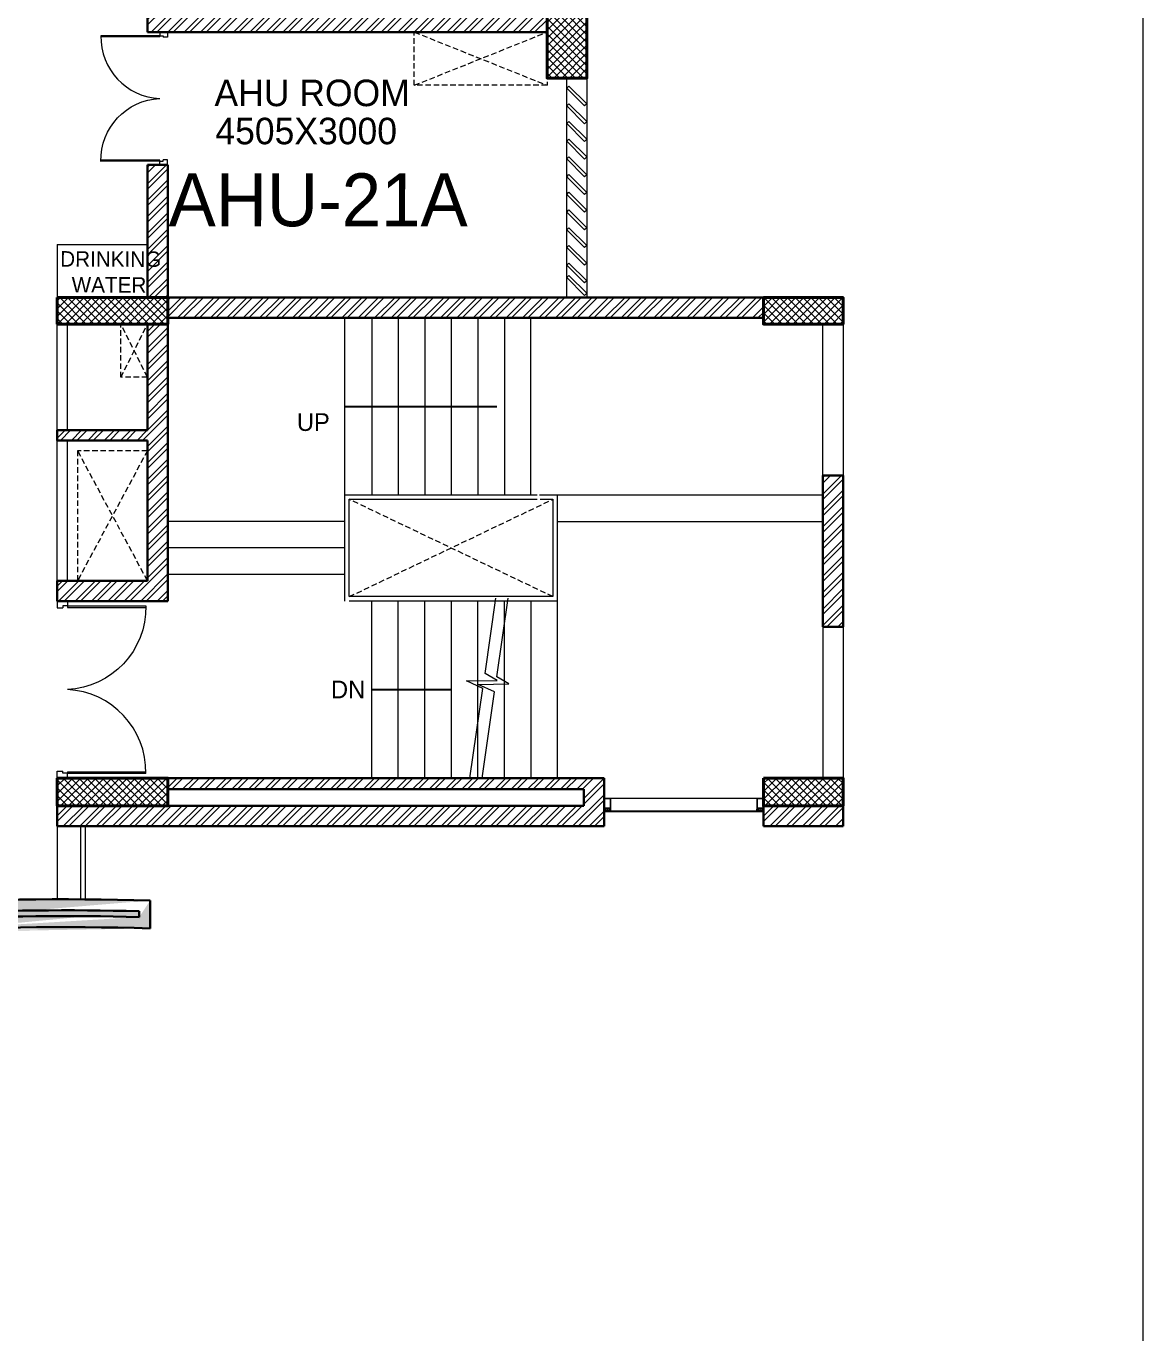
# Model space of a CAD drawing. Header units: millimetres. Extents: x 8275 to 147087, y -297470 to -191881.
# Drawn here: x 130430 to 143047, y -257857 to -243089 of the extents above; entities that cross this region are included whole.
import ezdxf

# ---------------------------------------------------------------- set-up
doc = ezdxf.new("R2010")
doc.units = ezdxf.units.MM
doc.header["$LTSCALE"] = 250
doc.header["$MEASUREMENT"] = 0
doc.linetypes.add('HIDDEN', pattern=[0.375, 0.25, -0.125])
for name, color, linetype, lineweight in [('col', 6, 'Continuous', 40), ('door', 35, 'Continuous', 13), ('ele', 51, 'Continuous', 18), ('hatch', 9, 'Continuous', 0), ('hidden', 153, 'HIDDEN', 13), ('stairs', 2, 'Continuous', 5), ('text', 7, 'Continuous', 9), ('wall', 1, 'Continuous', 30), ('win', 4, 'Continuous', 20)]:
    doc.layers.add(name, color=color, linetype=linetype, lineweight=lineweight)
doc.layers.add('FUR', color=140, linetype='Continuous')
doc.styles.get("Standard").update_dxf_attribs({"font": 'GOTHIC.TTF', "height": 100})
pattern_1 = [(45, (0, 0), (-44.19417382415921, 44.19417382415922), []), (135, (0, 0), (-44.19417382415922, -44.19417382415921), [])]
pattern_2 = [(45, (-6686.724433277734, -321362.3453582716), (-92.80776503073436, 92.80776503073437), []), (45, (-6624.852590027731, -321362.3453582716), (-92.80776503073436, 92.80776503073437), [])]
pattern_3 = [(45, (-6686.724433277734, -321362.3453582716), (1.826024711421443e-16, 2.326009148470427), [4.934210525956157, -1.644736841985386]), (135, (-6685.561428703368, -321361.1823536972), (1.826024711421443e-16, 2.326009148470427), [4.934210525956157, -1.644736841985386])]

# ---------------------------------------------------------------- blocks, each defined once
blk = doc.blocks.new('A$C31941232')
at = {"layer": 'hatch'}
h = blk.add_hatch(dxfattribs=at)
h.set_pattern_fill('ANSI37', color=256, scale=500, style=0)
h.set_pattern_definition(pattern_1)
h.paths.add_polyline_path([(-1780.058340835851, 16811.26008811616), (-1780.083941111341, 17561.26008770906), (-2230.083940861747, 17561.24472752574), (-2230.058340587653, 16811.2447279552)])
h = blk.add_hatch(dxfattribs=at)
h.set_pattern_fill('ANSI37', color=256, scale=500, style=0)
h.set_pattern_definition(pattern_1)
h.paths.add_polyline_path([(-6514.999067655765, 14331.24990220973), (-7764.993962086737, 14331.22420677927), (-7764.991959810257, 14031.21045280388), (-6514.997065386269, 14031.23614823422)])
h = blk.add_hatch(dxfattribs=at)
h.set_pattern_fill('ANSI37', color=256, scale=500, style=0)
h.set_pattern_definition(pattern_1)
h.paths.add_polyline_path([(1115.005240427796, 14331.31933607371), (215.0052404277958, 14331.31933607371), (215.0052404277958, 14031.31933607371), (1115.005240427796, 14031.31933607371)])
h = blk.add_hatch(dxfattribs=at)
h.set_pattern_fill('ANSI37', color=256, scale=500, style=0)
h.set_pattern_definition(pattern_1)
h.paths.add_polyline_path([(-7764.994451836217, 8901.240395066052), (-7764.994132787921, 8586.214547524345), (-6514.998692858499, 8586.214545646959), (-6514.999557405245, 8901.2660904964)])
h = blk.add_hatch(dxfattribs=at)
h.set_pattern_fill('ANSI37', color=256, scale=500, style=0)
h.set_pattern_definition(pattern_1)
h.paths.add_polyline_path([(-6514.999550066423, 8901.266064150303), (-7764.994444497861, 8901.240368719955), (-7764.992442220915, 8601.226614744446), (-6514.997547797393, 8601.25231017491)])
h = blk.add_hatch(dxfattribs=at)
h.set_pattern_fill('ANSI37', color=256, scale=500, style=0)
h.set_pattern_definition(pattern_1)
h.paths.add_polyline_path([(1115.005427932832, 8901.240214448713), (215.0054279328324, 8901.240214448713), (215.0053237518296, 8586.240190244222), (1115.005427932832, 8586.240190244222)])
at = {"layer": 'col'}
for p, q in [((-7764.993961925153, 14331.22400765889, 13625.06678178193), (-6514.999067380559, 14331.2499032151, 13625.06678178193)), ((-7764.99195993226, 14031.23846244835, 13625.06678178193), (-7764.993961925153, 14331.22400765889, 13625.06678178193)), ((-6514.999067380559, 14331.2499032151, 13625.06678178193), (-6514.997065195814, 14031.2361492659, 13625.06678178193)), ((-6514.997065195814, 14031.2361492659, 13625.06678178193), (-7764.99195993226, 14031.23846244835, 13625.06678178193))]:
    blk.add_line(p, q, dxfattribs=at)
for points, elevation in [([(-1780.083941794932, 17561.26008769323), (-2230.083941534627, 17561.24472757324), (-2230.058341249358, 16811.24472793005), (-1780.058341511991, 16811.26008815994)], 8961.557720972438), ([(215.0052404277958, 14331.31933607371), (215.0052404277958, 14031.31933607371), (1115.005240427796, 14031.31933607371), (1115.005240427796, 14331.31933607371)], 10366.57279572215), ([(-7764.994452796876, 8901.240190335899), (-6514.997556067072, 8901.240190335899), (-6514.998693194706, 8586.214543965005), (-7764.995589924511, 8586.214543965005)], -20368.45628142087), ([(215.0053237518296, 8901.240190244222), (215.0053237518296, 8586.240190244222), (1115.00532375183, 8586.240190244222), (1115.00532375183, 8901.240190244222)], -20368.45620641481)]:
    blk.add_lwpolyline(points, close=True, dxfattribs=dict(at, elevation=elevation))
blk = doc.blocks.new('DRDR')
at = {"lineweight": 18, "ltscale": 0.1}
for p, q in [((4811214.435253152, 8332971.56460059), (4811218.992828105, 8333058.814600474)), ((4811218.992828105, 8333058.814600474), (4811277.159233727, 8333055.776102253)), ((4811255.15173709, 8332969.437651836), (4811257.2786054, 8333010.154318447)), ((4811257.2786054, 8333010.154318447), (4811274.728527087, 8333009.242768981)), ((4811277.159233727, 8333055.776102253), (4811274.728527087, 8333009.242768981)), ((4811214.435253152, 8332971.56460059), (4811255.15173709, 8332969.437651836)), ((4811255.151730487, 8332969.437652181), (4811220.538269108, 8332306.799180396)), ((4811268.2850926, 8332968.751591268), (4811233.665113604, 8332305.988346538)), ((4811268.2850926, 8332968.751591268), (4811255.151737091, 8332969.437651836)), ((4812658.543144336, 8332896.13032729), (4812623.92316534, 8332233.36708256)), ((4812671.676509472, 8332895.444324268), (4812637.063048093, 8332232.805852484)), ((4812658.784152118, 8332983.605797026), (4812656.353445476, 8332937.072463756)), ((4812673.803371182, 8332936.16099121), (4812656.353445476, 8332937.072463756)), ((4812671.676502869, 8332895.444324598), (4812658.543144336, 8332896.13032729)), ((4812716.950571135, 8332980.567555208), (4812658.784152118, 8332983.605797026)), ((4812671.676502869, 8332895.444324598), (4812673.803371182, 8332936.16099121)), ((4812712.392996182, 8332893.317555323), (4812671.676502869, 8332895.444324598)), ((4812712.392996182, 8332893.317555323), (4812716.950571135, 8332980.567555208))]:
    blk.add_line(p, q, dxfattribs=at)
blk.add_ellipse((4811269.773900418, 8332997.253257896), major_axis=(-685.2418482264229, -125.6224260748426), ratio=0.9936065610890924, start_param=1.318294215919205, end_param=2.867114194554077, dxfattribs=at)
at = {"lineweight": 18, "ltscale": 0.1, "extrusion": (0, 0, -1)}
blk.add_ellipse((4812660.031952153, 8332924.631993918), major_axis=(668.4242813352743, -196.3322811335802), ratio=0.9936065610890924, start_param=1.318294215919205, end_param=2.867114194554077, dxfattribs=at)

msp = doc.modelspace()

# ---------------------------------------------------------------- hatches: boundary and pattern name
at = {"layer": 'hatch'}
h = msp.add_hatch(dxfattribs=at)
h.set_pattern_fill('ANSI32', color=256, scale=350, style=0)
h.set_pattern_definition(pattern_2)
h.paths.add_polyline_path([(131801.0791257313, -242926.7603820688), (136316.031560001, -242926.7603820688), (136316.031560001, -243156.7603820688), (131801.0791257313, -243156.7603820688)])
h = msp.add_hatch(dxfattribs=at)
h.set_pattern_fill('ANSI32', color=256, scale=350, style=0)
h.set_pattern_definition(pattern_2)
h.paths.add_polyline_path([(131801.0992879542, -244656.7643497889), (132031.0849328376, -244656.7643497889), (132031.0849328376, -246156.7607358205), (131801.0992879542, -246156.7607358205)])
h = msp.add_hatch(dxfattribs=at)
h.set_pattern_fill('ANSI32', color=256, scale=350, style=0)
h.set_pattern_definition(pattern_2)
h.paths.add_polyline_path([(132031.0849328376, -246156.7607358205), (138761.075228489, -246156.7607358205), (138761.075228489, -246386.758584104), (132031.0849328376, -246386.758584104)])
h = msp.add_hatch(dxfattribs=at)
h.set_pattern_fill('ANSI32', color=256, scale=350, style=0)
h.set_pattern_definition(pattern_2)
h.paths.add_polyline_path([(130781.0848095557, -249586.6926811917), (130781.0848095557, -249356.6927111526), (131801.0827031368, -249356.6927111526), (131801.0827031368, -247771.6727598992), (130781.0846889941, -247771.672753925), (130781.0846998179, -247656.672753925), (131801.0827031364, -247656.6724572143), (131801.0849236869, -246456.7332354625), (132031.0761324605, -246456.7336610735), (132031.0827031368, -249586.6926404543)])
h = msp.add_hatch(dxfattribs=at)
h.set_pattern_fill('ANSI32', color=256, scale=350, style=0)
h.set_pattern_definition(pattern_2)
h.paths.add_polyline_path([(139431.0748463538, -248166.6646867853), (139661.0752293938, -248166.6646867853), (139661.0754480194, -249876.7437760981), (139431.0750649795, -249876.7437760981)])
h = msp.add_hatch(dxfattribs=at)
h.set_pattern_fill('ANSI32', color=256, scale=350, style=0)
h.set_pattern_definition(pattern_2)
h.paths.add_polyline_path([(130781.0756608974, -251901.7694465815), (130781.0756608993, -252131.8512297756), (136961.0752294548, -252131.8512297756), (136961.0752294641, -251586.8507532283), (132031.0678054076, -251586.8512297756), (132031.0678054076, -251711.8512297756), (136731.0752294566, -251711.8512297758), (136731.0752294566, -251901.8512297756), (132031.072557712, -251901.8559814774)])
h = msp.add_hatch(dxfattribs=at)
h.set_pattern_fill('AR-HBONE', color=256, scale=0.4111842104963465, style=0)
h.set_pattern_definition(pattern_3)
h.paths.add_polyline_path([(136966.6205658726, -251943.4092893848), (136966.6205658773, -251945.4652104365), (136972.1030220119, -251945.4652104365), (136972.1030220166, -251943.4092893737)], flags=16)
h.paths.add_polyline_path([(137030.9306375785, -251943.4092893848), (137030.9306375738, -251945.4652104253), (137025.4481814345, -251945.4652104253), (137025.4481814299, -251943.4092893737)], flags=16)
edge = h.paths.add_edge_path()
edge.add_arc((136976.9001711449, -251957.6738206694), 0.6853070175936358, 179.9999999685825, 359.99999996858253, ccw=False)
edge.add_arc((136975.5295571089, -251957.6738206694), 0.6853070175936358, 179.9999999685825, 359.99999996858253, ccw=False)
edge.add_arc((136974.1589430729, -251957.6738206694), 0.6853070184712184, 179.9999998918763, 359.9999998918763, ccw=False)
edge.add_arc((136972.7883290322, -251957.6738206694), 0.6853070185111085, -179.99999995804637, 4.195368319415138e-08, ccw=False)
edge.add_arc((136971.4177149963, -251957.6738206694), 0.6853070167758883, -179.99999980213272, 1.9786750726780156e-07, ccw=False)
edge.add_arc((136970.0471009649, -251957.6738206694), 0.6853070175936358, 179.9999999685825, 359.99999996858253, ccw=False)
edge.add_arc((136968.6764869289, -251957.6738206694), 0.6853070175936358, 179.9999999694163, 359.9999999694163, ccw=False)
edge.add_arc((136967.305872893, -251957.6738206694), 0.6853070185310537, -179.99999995804637, 4.195368319415138e-08, ccw=False)
edge.add_arc((136965.9352588616, -251957.6738206694), 0.6853070148412176, 179.9999999002139, 359.99999990021394, ccw=False)
edge.add_arc((136964.5646448256, -251957.6738206694), 0.6853070203261089, -179.99999996221527, 3.778490054173744e-08, ccw=False)
edge.add_arc((136963.194030785, -251957.6738206694), 0.6853070175936358, 179.9999999685825, 359.99999996858253, ccw=False)
edge.add_arc((136961.8234167537, -251957.6738206694), 0.6853070149010527, -179.99999994804125, 5.195892072151764e-08, ccw=False)
edge.add_line((136961.138109738, -251957.6738206694), (136961.1381097334, -251945.4652104272))
edge.add_line((136961.138109738, -251945.4652104365), (136964.9758290416, -251945.4652104365))
edge.add_line((136964.9758290369, -251945.4652104365), (136964.9758290322, -251943.4092893755))
edge.add_line((136964.9758290322, -251943.4092893848), (136963.194030785, -251943.4092893848))
edge.add_line((136963.194030785, -251943.4092893848), (136964.8422337007, -251939.9827542925))
edge.add_line((136964.8422337007, -251939.9827542925), (136973.7725662403, -251939.9827543019))
edge.add_line((136973.7725662403, -251939.9827543), (136975.5295571042, -251943.409289383))
edge.add_line((136975.5295571042, -251943.4092893848), (136973.747758857, -251943.4092893848))
edge.add_line((136973.747758857, -251943.4092893848), (136973.747758857, -251945.4652104365))
edge.add_line((136973.747758857, -251945.4652104365), (136977.5854781559, -251945.4652104365))
edge.add_line((136977.5854781559, -251945.4652104365), (136977.5854781559, -251957.6738889912))
edge.add_arc((137020.6510323063, -251957.5883995394), 0.6853070175936358, 180.0000000386188, 360.0000000386187)
edge.add_arc((137022.0216463422, -251957.5883995394), 0.6853070175936358, 180.0000000386188, 360.0000000386187)
edge.add_arc((137023.3922603782, -251957.5883995394), 0.6853070184512733, 180.000000115325, 360.0000001153249)
edge.add_arc((137024.7628744189, -251957.5883995394), 0.6853070185310537, 179.9999999652474, 359.9999999652478)
edge.add_arc((137026.1334884502, -251957.5883995394), 0.6853070167758883, 179.9999998093336, 359.999999809334)
edge.add_arc((137027.5041024862, -251957.5883995394), 0.6853070175936358, 180.0000000386188, 360.0000000386187)
edge.add_arc((137028.8747165175, -251957.5883995394), 0.6853070176135809, 180.000000037785, 360.0000000377849)
edge.add_arc((137030.2453305582, -251957.5883995394), 0.6853070185111085, 179.9999999652474, 359.9999999652478)
edge.add_arc((137031.6159445895, -251957.5883995394), 0.6853070148611627, 180.0000001069874, 360.0000001069873)
edge.add_arc((137032.9865586255, -251957.5883995394), 0.6853070203261089, 179.9999999694162, 359.9999999694166)
edge.add_arc((137034.3571726661, -251957.5883995394), 0.6853070175936358, 180.0000000386188, 360.0000000386187)
edge.add_arc((137035.7277866974, -251957.5883995394), 0.6853070149209979, 179.9999999552422, 359.9999999552426)
edge.add_line((137036.4130937131, -251957.5883995394), (137036.4130937131, -251945.4652104272))
edge.add_line((137036.4130937131, -251945.4652104253), (137032.5753744142, -251945.4652104253))
edge.add_line((137032.5753744142, -251945.4652104253), (137032.5753744142, -251943.4092893737))
edge.add_line((137032.5753744142, -251943.4092893737), (137034.3571726615, -251943.4092893737))
edge.add_line((137034.3571726615, -251943.4092893848), (137032.7089697458, -251939.9827542925))
edge.add_line((137032.7089697504, -251939.9827542925), (137023.7786372108, -251939.9827543019))
edge.add_line((137023.7786372108, -251939.9827542925), (137022.0216463422, -251943.4092893755))
edge.add_line((137022.0216463422, -251943.4092893737), (137023.8034445895, -251943.4092893737))
edge.add_line((137023.8034445895, -251943.4092893848), (137023.8034445895, -251945.4652104365))
edge.add_line((137023.8034445895, -251945.4652104365), (137019.9657252906, -251945.4652104365))
edge.add_line((137019.9657252952, -251945.4652104365), (137019.9657252952, -251957.5884678705))
h = msp.add_hatch(dxfattribs=at)
h.set_pattern_fill('AR-HBONE', color=256, scale=0.4111842104963465, style=0)
h.set_pattern_definition(pattern_3)
h.paths.add_polyline_path([(138691.2367939507, -251943.375523117), (138691.2367939553, -251945.4314441686), (138696.71925009, -251945.4314441686), (138696.7192500946, -251943.3755231058)], flags=16)
h.paths.add_polyline_path([(138755.5468656565, -251943.375523117), (138755.5468656518, -251945.4314441574), (138750.0644095126, -251945.4314441574), (138750.0644095079, -251943.3755231058)], flags=16)
edge = h.paths.add_edge_path()
edge.add_arc((138701.5163992229, -251957.6400544015), 0.6853070175936358, 179.9999999685825, 359.99999996858253, ccw=False)
edge.add_arc((138700.1457851869, -251957.6400544015), 0.6853070175936358, 179.9999999685825, 359.99999996858253, ccw=False)
edge.add_arc((138698.7751711509, -251957.6400544015), 0.6853070184712184, 179.9999998918763, 359.9999998918763, ccw=False)
edge.add_arc((138697.4045571103, -251957.6400544015), 0.6853070185111085, -179.99999995804637, 4.195368319415138e-08, ccw=False)
edge.add_arc((138696.0339430743, -251957.6400544015), 0.6853070167758883, -179.99999980213272, 1.9786750726780156e-07, ccw=False)
edge.add_arc((138694.663329043, -251957.6400544015), 0.6853070175936358, 179.9999999685825, 359.99999996858253, ccw=False)
edge.add_arc((138693.292715007, -251957.6400544015), 0.6853070175936358, 179.9999999694163, 359.9999999694163, ccw=False)
edge.add_arc((138691.922100971, -251957.6400544015), 0.6853070185310537, -179.99999995804637, 4.195368319415138e-08, ccw=False)
edge.add_arc((138690.5514869397, -251957.6400544015), 0.6853070148412176, 179.9999999002139, 359.99999990021394, ccw=False)
edge.add_arc((138689.1808729037, -251957.6400544015), 0.6853070203261089, -179.99999996221527, 3.778490054173744e-08, ccw=False)
edge.add_arc((138687.810258863, -251957.6400544015), 0.6853070175936358, 179.9999999685825, 359.99999996858253, ccw=False)
edge.add_arc((138686.4396448317, -251957.6400544015), 0.6853070149010527, -179.99999994804125, 5.195892072151764e-08, ccw=False)
edge.add_line((138685.754337816, -251957.6400544015), (138685.7543378114, -251945.4314441593))
edge.add_line((138685.754337816, -251945.4314441686), (138689.5920571196, -251945.4314441686))
edge.add_line((138689.5920571149, -251945.4314441686), (138689.5920571103, -251943.3755231077))
edge.add_line((138689.5920571103, -251943.375523117), (138687.810258863, -251943.375523117))
edge.add_line((138687.810258863, -251943.375523117), (138689.4584617787, -251939.9489880247))
edge.add_line((138689.4584617787, -251939.9489880247), (138698.3887943183, -251939.948988034))
edge.add_line((138698.3887943183, -251939.9489880321), (138700.1457851822, -251943.3755231151))
edge.add_line((138700.1457851822, -251943.375523117), (138698.363986935, -251943.375523117))
edge.add_line((138698.363986935, -251943.375523117), (138698.363986935, -251945.4314441686))
edge.add_line((138698.363986935, -251945.4314441686), (138702.2017062339, -251945.4314441686))
edge.add_line((138702.2017062339, -251945.4314441686), (138702.2017062339, -251957.6401227234))
edge.add_arc((138745.2672603843, -251957.5546332715), 0.6853070175936358, 180.0000000386188, 360.0000000386187)
edge.add_arc((138746.6378744203, -251957.5546332715), 0.6853070175936358, 180.0000000386188, 360.0000000386187)
edge.add_arc((138748.0084884563, -251957.5546332715), 0.6853070184512733, 180.000000115325, 360.0000001153249)
edge.add_arc((138749.3791024969, -251957.5546332715), 0.6853070185310537, 179.9999999652474, 359.9999999652478)
edge.add_arc((138750.7497165282, -251957.5546332715), 0.6853070167758883, 179.9999998093336, 359.999999809334)
edge.add_arc((138752.1203305642, -251957.5546332715), 0.6853070175936358, 180.0000000386188, 360.0000000386187)
edge.add_arc((138753.4909445955, -251957.5546332715), 0.6853070176135809, 180.000000037785, 360.0000000377849)
edge.add_arc((138754.8615586362, -251957.5546332715), 0.6853070185111085, 179.9999999652474, 359.9999999652478)
edge.add_arc((138756.2321726675, -251957.5546332715), 0.6853070148611627, 180.0000001069874, 360.0000001069873)
edge.add_arc((138757.6027867035, -251957.5546332715), 0.6853070203261089, 179.9999999694162, 359.9999999694166)
edge.add_arc((138758.9734007441, -251957.5546332715), 0.6853070175936358, 180.0000000386188, 360.0000000386187)
edge.add_arc((138760.3440147755, -251957.5546332715), 0.6853070149209979, 179.9999999552422, 359.9999999552426)
edge.add_line((138761.0293217911, -251957.5546332715), (138761.0293217911, -251945.4314441593))
edge.add_line((138761.0293217911, -251945.4314441574), (138757.1916024922, -251945.4314441574))
edge.add_line((138757.1916024922, -251945.4314441574), (138757.1916024922, -251943.3755231058))
edge.add_line((138757.1916024922, -251943.3755231058), (138758.9734007395, -251943.3755231058))
edge.add_line((138758.9734007395, -251943.375523117), (138757.3251978238, -251939.9489880247))
edge.add_line((138757.3251978285, -251939.9489880247), (138748.3948652889, -251939.948988034))
edge.add_line((138748.3948652889, -251939.9489880247), (138746.6378744203, -251943.3755231077))
edge.add_line((138746.6378744203, -251943.3755231058), (138748.4196726675, -251943.3755231058))
edge.add_line((138748.4196726675, -251943.375523117), (138748.4196726675, -251945.4314441686))
edge.add_line((138748.4196726675, -251945.4314441686), (138744.5819533686, -251945.4314441686))
edge.add_line((138744.5819533733, -251945.4314441686), (138744.5819533733, -251957.5547016026))
h = msp.add_hatch(dxfattribs=at)
h.set_pattern_fill('ANSI32', color=256, scale=350, style=0)
h.set_pattern_definition(pattern_2)
h.paths.add_polyline_path([(138761.0751181487, -251901.7438003022), (139661.0752216727, -251901.7438003022), (139661.0752216727, -252131.8512297751), (138761.0751181487, -252131.8512297751)])
h = msp.add_hatch(dxfattribs=at)
h.set_pattern_fill('ANSI36', color=256, scale=350, style=0)
h.set_pattern_definition([(45, (-6686.724433277734, -321362.3453582716), (23.20194125768359, 85.07378461150648), [109.375, -21.875, 0, -21.875])])
edge = h.paths.add_edge_path()
edge.add_line((126080.8989317226, -253432.7169728086), (126090.6488367198, -253496.982059197))
edge.add_line((126062.11338221, -253308.8947445309), (126062.1667676386, -253309.246626848))
edge.add_line((125938.5275840457, -253327.6444243158), (125985.7767771035, -253639.0806356904))
edge.add_line((131707.2523621777, -253092.6644164415), (131707.2523621782, -253157.6864498346))
edge.add_line((131832.2523621777, -252970.6626623527), (131832.2523621782, -253285.7928564728))
edge.add_arc((130857.6738139656, -285751.4841958287), 32669.86827477851, 96.71850024019369, 98.40755499980102)
edge.add_arc((130857.6738140378, -285751.4841957759), 32669.86827473454, 88.50985768197326, 96.71850024032972)
edge.add_arc((130857.6738139666, -285751.4841958324), 32604.86827478235, 96.71850024019344, 98.4071179616472)
edge.add_arc((130857.6738140378, -285751.4841957759), 32604.86827473454, 88.50688631094955, 96.7185002403299)
edge.add_arc((130883.2314262018, -286133.2828112575), 33176.19652518157, 88.36080327715453, 98.57098325896034)
edge.add_arc((130883.2314262018, -286133.2828112575), 32861.19652518157, 88.34508595769333, 98.57098325896034)

# ---------------------------------------------------------------- linework, layer by layer
at = {"elevation": -11300.6378476528}
for points in [[(134031.0236272579, -247386.6922316956), (135747.9005055493, -247386.6922316956)], [(134331.0234319931, -250586.6931319586), (135231.0234319931, -250586.6931319586)]]:
    msp.add_lwpolyline(points, dxfattribs=at)
at = {"layer": 'ele'}
for p, q in [((130781.0759143848, -245557.0080803522, -11300.6378476528), (130781.0758341085, -246157.007971719, -11300.6378476528)), ((130781.0846998179, -247656.672753925, -11300.6378476528), (130781.0846416391, -246456.6635765121, -11300.6378476528)), ((130896.0846998179, -247656.6727483495, -11300.6378476528), (130896.0846416391, -246456.6635709367, -11300.6378476528)), ((139431.0748466221, -248166.6647190974, -11300.6378476528), (139431.0748466221, -246456.6646544731, -11300.6378476528)), ((139661.0752295749, -246456.9411674566, -11300.6378476528), (139661.0757352528, -248166.664654473, -11300.6378476528)), ((130781.0848095557, -249356.6927111489, -11300.6378476528), (130781.0848095557, -247771.672753925, -11300.6378476528)), ((130896.0848095557, -249356.6927111489, -11300.6378476528), (130896.0848095557, -247771.672753925, -11300.6378476528)), ((139431.0752765359, -249876.7437760981, -11300.6378476528), (139431.0752774794, -251586.7438003026, -11300.6378476528)), ((139661.0752364625, -249876.7437760981, -11300.6378476528), (139661.0752374069, -251586.7438003026, -11300.6378476528))]:
    msp.add_line(p, q, dxfattribs=at)
at = {"layer": 'ele', "elevation": -11300.6378476528}
msp.add_lwpolyline([(130781.0759143848, -245557.0080803522), (131801.0872914651, -245557.0082168238)], dxfattribs=at)
at = {"layer": 'hidden'}
for p, q in [((134816.031560001, -243156.7603820688, -11300.6378476528), (136316.031560001, -243756.7603820688, -11300.6378476528)), ((134816.031560001, -243756.7603820688, -11300.6378476528), (136316.031560001, -243156.7603820688, -11300.6378476528)), ((131501.0827031368, -247056.7129219677, -11300.6378476528), (131801.0827031368, -246456.7129219673, -11300.6378476528)), ((131801.0827031368, -247056.7129219677, -11300.6378476528), (131501.0827031368, -246456.7129219673, -11300.6378476528)), ((131801.0827031368, -249356.6927111563, -11300.6378476528), (131011.1455725776, -247886.8145305262, -11300.6378476528)), ((131801.0786646027, -247886.8029209787, -11300.6378476528), (131011.1957702897, -249356.7581622124, -11300.6378476528)), ((134081.0234321533, -249536.6926166876, -11300.6378476528), (136381.023432753, -248436.6926166876, -11300.6378476528)), ((136381.0234326115, -249536.6926166876, -11300.6378476528), (134081.0234322911, -248436.6926166876, -11300.6378476528))]:
    msp.add_line(p, q, dxfattribs=at)
at = {"layer": 'hidden', "elevation": -11300.6378476528}
for points in [[(134816.031560001, -243156.7603820688), (136316.031560001, -243156.7603820688), (136316.031560001, -243756.7603820688), (134816.031560001, -243756.7603820688)], [(131501.0827031368, -246456.7129219673), (131801.0827031368, -246456.7129219673), (131801.0827031368, -247056.7129219677), (131501.0827031368, -247056.7129219677)], [(131011.1957702897, -249356.7581622124), (131801.0827031368, -249356.6927111563), (131801.0786646027, -247886.8029209787), (131011.1455725776, -247886.8145305262)]]:
    msp.add_lwpolyline(points, close=True, dxfattribs=at)
at = {"layer": 'stairs'}
for p, q in [((136536.0923080756, -243676.7634145836, -11300.6378476528), (136536.0813490441, -246156.7603820688, -11300.6378476528)), ((136766.0813506907, -243676.7634145836, -11300.6378476528), (136766.0813506907, -246156.7603820688, -11300.6378476528)), ((134031.0236276416, -248386.6936694435, -11300.6378476528), (134031.0236268742, -246386.692995708, -11300.6378476528)), ((134337.903713665, -248386.6936694435, -11300.6378476528), (134337.9037128976, -246386.6928994614, -11300.6378476528)), ((134637.903713665, -248386.6936694435, -11300.6378476528), (134637.9037128976, -246386.6928032148, -11300.6378476528)), ((134937.903713665, -248386.6936694435, -11300.6378476528), (134937.9037128976, -246386.6927069663, -11300.6378476528)), ((135237.903713665, -248386.6936694435, -11300.6378476528), (135237.9037128976, -246386.6926107178, -11300.6378476528)), ((135537.903713665, -248386.6936694435, -11300.6378476528), (135537.9037128976, -246386.6503154892, -11300.6378476528)), ((135837.903713665, -248386.693669328, -11300.6378476528), (135837.9037128976, -246386.6503153737, -11300.6378476528)), ((136131.0234323805, -248386.6926166876, -11300.6378476528), (136131.0234316094, -246386.6913654669, -11300.6378476528)), ((136431.0234327568, -248386.6926166876, -11300.6378476528), (139431.0782968728, -248386.6917620874, -11300.6378476528)), ((134031.0234323284, -248686.6926601822, -11300.6378476528), (132031.0827050572, -248686.6926609869, -11300.6378476528)), ((136431.0235182149, -248686.6926166876, -11300.6378476528), (139431.0783823309, -248686.6917620874, -11300.6378476528)), ((134031.0234324476, -248986.6926601822, -11300.6378476528), (132031.0827051764, -248986.6926609869, -11300.6378476528)), ((134031.0234325668, -249286.6926601822, -11300.6378476528), (132031.0827052956, -249286.6926609869, -11300.6378476528)), ((134331.0234323768, -249586.6926163412, -11300.6378476528), (134331.0234316094, -251586.6936471886, -11300.6378476528)), ((134631.0234323768, -249586.6926164567, -11300.6378476528), (134631.0234316094, -251586.6936473041, -11300.6378476528)), ((134931.0234323768, -249586.6926165721, -11300.6378476528), (134931.0234316094, -251586.6936474196, -11300.6378476528)), ((135231.0234323768, -249586.6926166876, -11300.6378476528), (135231.0234316094, -251586.6936475351, -11300.6378476528)), ((135531.0234323768, -249586.6926166876, -11300.6378476528), (135531.0234316094, -251586.6936475351, -11300.6378476528)), ((135831.0234323768, -249586.6926166876, -11300.6378476528), (135831.0234316094, -251586.6936475351, -11300.6378476528)), ((136131.0234323768, -249586.6926166876, -11300.6378476528), (136131.0234316094, -251586.6936475351, -11300.6378476528)), ((136431.0234323768, -249586.6926168031, -11300.6378476528), (136431.0234316094, -251586.6936476505, -11300.6378476528))]:
    msp.add_line(p, q, dxfattribs=at)
at = {"layer": 'stairs', "elevation": -11300.6378476528}
for points in [[(136763.7900908524, -243967.53383889), (136740.167621742, -243991.1563079995), (136539.1873382749, -243790.1760245371), (136562.8098073872, -243766.5535554248)], [(136763.7900908524, -244167.53383889), (136740.167621742, -244191.1563079995), (136539.1873382749, -243990.1760245371), (136562.8098073872, -243966.5535554248)], [(136763.7900908524, -244367.53383889), (136740.167621742, -244391.1563079995), (136539.1873382749, -244190.1760245371), (136562.8098073872, -244166.5535554248)], [(136763.7900908524, -244567.53383889), (136740.167621742, -244591.1563079995), (136539.1873382749, -244390.1760245371), (136562.8098073872, -244366.5535554248)], [(136763.7900908524, -244767.53383889), (136740.167621742, -244791.1563079995), (136539.1873382749, -244590.1760245371), (136562.8098073872, -244566.5535554248)], [(136763.7900908524, -244967.53383889), (136740.167621742, -244991.1563079995), (136539.1873382749, -244790.1760245371), (136562.8098073872, -244766.5535554248)], [(136763.7900908524, -245167.53383889), (136740.167621742, -245191.1563079995), (136539.1873382749, -244990.1760245371), (136562.8098073872, -244966.5535554248)], [(136763.7900908524, -245367.53383889), (136740.167621742, -245391.1563079995), (136539.1873382749, -245190.1760245371), (136562.8098073872, -245166.5535554248)], [(136763.7900908524, -245567.53383889), (136740.167621742, -245591.1563079995), (136539.1873382749, -245390.1760245371), (136562.8098073872, -245366.5535554248)], [(136763.7900908524, -245767.53383889), (136740.167621742, -245791.1563079995), (136539.1873382749, -245590.1760245371), (136562.8098073872, -245566.5535554248)], [(136763.7900908524, -245967.53383889), (136740.167621742, -245991.1563079995), (136539.1873382749, -245790.1760245371), (136562.8098073872, -245766.5535554248)], [(136763.7900908524, -246107.9015299524), (136740.167621742, -246131.5239990619), (136539.1873382749, -245930.5437155995), (136562.8098073872, -245906.9212464872)]]:
    msp.add_lwpolyline(points, close=True, dxfattribs=at)
for points in [[(134031.0234326823, -249586.6926166876), (134031.0234321458, -249586.6926166876), (134031.0234322986, -248386.6926166876), (136203.5177573813, -248386.6926166876)], [(136229.4662510408, -248386.6926166876), (136431.0234327568, -248386.6926166876), (136431.023432604, -249586.6926166876), (134081.0234321458, -249586.6926166876)], [(136236.6425992167, -248436.6926166876), (136381.023432753, -248436.6926166876), (136381.0234326115, -249536.6926166876), (134081.0234321533, -249536.6926166876), (134081.0234322911, -248436.6926166876), (136203.5177574074, -248436.6926166876)], [(135444.8483407451, -251586.7006269465), (135590.0548744826, -250574.9984959415), (135405.7337363241, -250489.9918249487), (135751.5747237233, -250484.5828963607), (135614.6683693333, -250403.508105285), (135736.5028836308, -249554.6465935237)], [(135583.3631134471, -251586.7018823526), (135723.0951486332, -250613.1424002997), (135538.7740104748, -250528.135729305), (135884.6149978815, -250522.7268007188), (135747.7086434914, -250441.6520096413), (135875.0178365363, -249554.6465933803)]]:
    msp.add_lwpolyline(points, dxfattribs=at)
at = {"layer": 'text', "linetype": 'ByBlock', "ltscale": 100, "elevation": -15927.22569249856}
msp.add_lwpolyline([(8274.661579479929, -227228.6701686436), (143047.4073980691, -227228.6701686436), (143047.4073980691, -262576.5879157615), (8274.661579479929, -262576.5879157615)], close=True, dxfattribs=at)
at = {"layer": 'text'}
for points in [[(135747.8981483122, -247386.6932847141, -46573.50913357074), (135554.582946389, -247228.3309058635, -46573.50913357074), (135522.9062654776, -247285.3997528753, -46573.50913357074), (135747.8981483122, -247386.6932847141, -46573.50913357074)], [(135747.8981483122, -247386.693292947, -46573.50913357074), (135554.582946389, -247545.0556717976, -46573.50913357074), (135522.9062654776, -247487.9868247858, -46573.50913357074), (135747.8981483122, -247386.693292947, -46573.50913357074)], [(135231.021074756, -250586.6941849771, -46573.50913357074), (135037.7058728328, -250428.3318061265, -46573.50913357074), (135006.0291919215, -250485.4006531383, -46573.50913357074), (135231.021074756, -250586.6941849771, -46573.50913357074)], [(135231.021074756, -250586.69419321, -46573.50913357074), (135037.7058728328, -250745.0565720606, -46573.50913357074), (135006.0291919215, -250687.9877250488, -46573.50913357074), (135231.021074756, -250586.69419321, -46573.50913357074)]]:
    msp.add_solid(points, dxfattribs=at)
at = {"layer": 'wall'}
for p, q in [((131801.0791257313, -242926.7603820688, -11300.6378476528), (131801.0791257313, -243156.7603820688, -11300.6378476528)), ((131801.0827031368, -246456.7129219673, -11300.6378476528), (131801.0827031368, -247656.672753925, -11300.6378476528)), ((132031.0827031368, -246456.7129219673, -11300.6378476528), (132031.0827054149, -249586.692660823, -11300.6378476528)), ((131801.0827031368, -247656.672753925, -11300.6378476528), (130781.0846998179, -247656.672753925, -11300.6378476528)), ((130781.0846998179, -247656.672753925, -11300.6378476528), (130781.0846998179, -247771.672753925, -11300.6378476528)), ((131801.0827031368, -247771.672753925, -11300.6378476528), (130781.0846889941, -247771.672753925, -11300.6378476528)), ((131801.0827031368, -247771.672753925, -11300.6378476528), (131801.0827031368, -249356.6927111563, -11300.6378476528)), ((139661.0752291256, -248166.6646544731, -11300.6378476528), (139431.0748466221, -248166.6647190974, -11300.6378476528)), ((139431.0752765359, -249876.7437760981, -11300.6378476528), (139661.0752364625, -249876.7437760981, -11300.6378476528)), ((136961.0752294385, -251586.8849960436, -11300.6378476528), (136961.0752294385, -252131.8512297758, -11300.6378476528)), ((136731.0752294566, -251711.8512297756, -11300.6378476528), (136731.0752294566, -251901.8512297756, -11300.6378476528)), ((130781.0742044547, -251901.7694465818, -11300.6378476528), (130781.0742044547, -252131.8512297759, -11300.6378476528)), ((138761.0752223111, -251901.7438003026, -11300.6378476528), (138761.0752223111, -252131.8512297758, -11300.6378476528)), ((139661.075118131, -251901.7438003719, -11300.6378476528), (139661.075118131, -252131.8512297759, -11300.6378476528)), ((138761.0752223111, -252131.8512297758, -11300.6378476528), (139661.0751181301, -252131.8512297758, -11300.6378476528)), ((131832.2523621772, -252970.6626637672, -11300.6378476528), (131832.2523621777, -253285.7928578873, -11300.6378476528)), ((131707.2523621772, -253092.664417856, -11300.6378476528), (131707.2523621777, -253157.6864512491, -11300.6378476528))]:
    msp.add_line(p, q, dxfattribs=at)
at = {"layer": 'wall', "extrusion": (0.04698898111297254, -1.584466624484498e-06, 0.998895407763723)}
for p, q in [((131801.0791257313, -243156.7603820688, -11300.6378476528), (136316.031560001, -243156.7603820688, -11300.6378476528)), ((136766.031560001, -243156.7603820688, -11300.6378476528), (136766.096303924, -243156.7603820688, -11300.6378476528)), ((131801.0992879542, -244656.7643497889, -11300.6378476528), (131801.0792992217, -246156.7643497889, -11300.6378476528)), ((131801.0992879542, -244656.7643497889, -11300.6378476528), (132031.0792990397, -244656.7643497889, -11300.6378476528)), ((132031.0792990397, -244656.7643497889, -11300.6378476528), (132031.0793002276, -246156.7643497889, -11300.6378476528))]:
    msp.add_line(p, q, dxfattribs=at)
at = {"layer": 'wall', "extrusion": (0.04698898113968659, -1.01932022320193e-10, 0.998895407763723)}
for p, q in [((138761.1302124383, -246156.7603819263, -11300.6378476528), (132031.084295541, -246156.7603819263, -11300.6378476528)), ((132031.1310118092, -246386.7603893667, -11300.6378476528), (138761.1302124383, -246386.7582302098, -11300.6378476528)), ((139431.0752765359, -249876.7437760981, -11300.6378476528), (139431.0748466221, -248166.6646544731, -11300.6378476528)), ((139661.0752291256, -248166.6646544731, -11300.6378476528), (139661.075229662, -249876.7437760981, -11300.6378476528)), ((130781.0848095557, -249356.6927111489, -11300.6378476528), (130781.0848095557, -249586.6927015604, -11300.6378476528)), ((131801.0827031368, -249356.6927111563, -11300.6378476528), (130781.0848095557, -249356.6927111489, -11300.6378476528)), ((132031.0827031368, -249586.692660823, -11300.6378476528), (130781.0848095557, -249586.6927015604, -11300.6378476528)), ((136961.0752294473, -251586.8507532286, -11300.6378476528), (132031.0678053903, -251586.8512297759, -11300.6378476528)), ((136731.0752294566, -251711.8512297756, -11300.6378476528), (132031.0678054094, -251711.8512297756, -11300.6378476528)), ((136731.0752294566, -251901.8512297756, -11300.6378476528), (130781.0756608993, -251901.8512297758, -11300.6378476528)), ((136961.0752294385, -252131.8512297758, -11300.6378476528), (130781.0742044547, -252131.8512297759, -11300.6378476528))]:
    msp.add_line(p, q, dxfattribs=at)
at = {"layer": 'wall'}
for centre, radius, start, end in [((130883.2314262013, -286133.2828126721, -11300.6378476528), 33176.19652518157, 88.36080326926763, 98.5709832514198), ((130857.6738140373, -285751.4841971905, -11300.6378476528), 32669.86827473454, 88.5098576765074, 96.71850024593704), ((130883.2314262013, -286133.2828126721, -11300.6378476528), 32861.19652518157, 88.3450859530839, 98.5709832514198), ((130857.6738140373, -285751.4841971905, -11300.6378476528), 32604.86827473454, 88.50688631107137, 96.71850024593704)]:
    msp.add_arc(centre, radius, start, end, dxfattribs=at)
at = {"layer": 'win'}
for p, q in [((138761.0837498414, -251816.7555064639, -11300.6378476528), (136961.0837498396, -251816.7555064639, -11300.6378476528)), ((138685.6999779176, -251816.7217401961, -11300.6378476528), (137036.4675217629, -251816.7555264216, -11300.6378476528)), ((136961.0837498396, -251960.3650575198, -11300.6378476528), (138761.083749841, -251960.3950851043, -11300.6378476528)), ((138761.0837498414, -251961.4915734263, -11300.6378476528), (136961.0837498396, -251961.4615473632, -11300.6378476528)), ((138761.083749841, -251962.5880629522, -11300.6378476528), (136961.0837498396, -251962.558038592, -11300.6378476528)), ((138761.083749841, -251963.6845522969, -11300.6378476528), (136961.0837498396, -251963.6545296401, -11300.6378476528)), ((138761.083749841, -251964.7810419908, -11300.6378476528), (136961.0837498396, -251964.7510210365, -11300.6378476528)), ((138761.083749841, -251965.8775315142, -11300.6378476528), (136961.0837498396, -251965.8475122635, -11300.6378476528)), ((138761.083749841, -251966.9786750326, -11300.6378476528), (136961.0837498396, -251966.9486574918, -11300.6378476528)), ((136987.8106894447, -251958.5318219686, -11300.6378476528), (136989.1813034806, -251959.9024360093, -11300.6378476528)), ((136989.1813034806, -251965.384892142, -11300.6378476528), (136987.8106894447, -251966.7555061827, -11300.6378476528)), ((136989.1813034806, -251959.9024360093, -11300.6378476528), (136989.1813034806, -251965.384892142, -11300.6378476528)), ((137009.7405140065, -251958.5318219686, -11300.6378476528), (137008.3698999705, -251959.9024359981, -11300.6378476528)), ((137008.3698999705, -251959.9024359981, -11300.6378476528), (137008.3698999705, -251965.384892142, -11300.6378476528)), ((137008.3698999705, -251965.384892142, -11300.6378476528), (137009.7405140111, -251966.7555061827, -11300.6378476528)), ((138712.4269175227, -251958.4980557007, -11300.6378476528), (138713.7975315587, -251959.8686697414, -11300.6378476528)), ((138713.7975315587, -251965.3511258741, -11300.6378476528), (138712.4269175227, -251966.7217399148, -11300.6378476528)), ((138713.7975315587, -251959.8686697414, -11300.6378476528), (138713.7975315587, -251965.3511258741, -11300.6378476528)), ((138734.3567420845, -251958.4980557007, -11300.6378476528), (138732.9861280485, -251959.8686697302, -11300.6378476528)), ((138732.9861280485, -251959.8686697302, -11300.6378476528), (138732.9861280485, -251965.3511258741, -11300.6378476528)), ((138732.9861280485, -251965.3511258741, -11300.6378476528), (138734.3567420891, -251966.7217399148, -11300.6378476528)), ((130781.0742044547, -252131.8512297759, -11300.6378476528), (130781.0848070192, -252956.7057033959, -11300.6378476528)), ((131046.1277056122, -252131.8512297759, -11300.6378476528), (131046.0965326126, -252957.4860498416, -11300.6378476528)), ((131096.1277092588, -252131.7555020753, -11300.6378476528), (131096.0965220737, -252957.7691867691, -11300.6378476528))]:
    msp.add_line(p, q, dxfattribs=at)
at = {"layer": 'win', "elevation": -11300.6378476528}
for points in [[(137001.5168297952, -251954.7853858793), (137002.0650754087, -251955.3336314881), (137001.5168297999, -251955.8818771044), (137001.5168297952, -251958.6231051782), (137002.0650754133, -251959.171350787), (137001.5168297952, -251959.7195964033), (137001.5168297952, -251962.4608244771), (137002.0708062695, -251963.0148009496, 0.9606708062894292), (137005.6286719032, -251962.8720086837), (137005.6286718985, -251950.2663942637, 0.1989123673796638), (137004.9060734976, -251948.5218874092), (137001.5541211804, -251945.1699350873, -0.1989123673796519), (137000.8315227795, -251943.4254282253), (137000.8315227795, -251927.6472279715), (137031.2591543524, -251927.6472279715, -0.414213562373095), (137033.7262596153, -251930.1143332297), (137033.7262596153, -251934.089113942, -0.414213562373095), (137031.259154357, -251936.5562192003), (137022.4872245323, -251936.5562192077, 0.414213562373095), (137020.0201192694, -251939.023324466), (137020.0201192694, -251945.4652104253), (137023.8578385683, -251945.4652104365), (137023.8578385683, -251943.4092893737), (137022.0760403164, -251943.4092893848), (137022.0760403164, -251939.9827542925), (137034.4115666403, -251939.9827542925), (137034.4115666356, -251943.4092893737), (137032.6297683883, -251943.4092893848), (137032.6297683883, -251945.4652104253), (137036.4674876872, -251945.4652104253), (137036.4675217629, -251816.7555064639), (136961.0837498396, -251816.7555064639), (136961.0837157639, -251945.4652104365), (136964.9214350628, -251945.4652104365), (136964.9214350628, -251943.4092893737), (136963.1396368155, -251943.4092893848), (136963.1396368202, -251939.9827542925), (136975.4751631254, -251939.9827542925), (136975.4751631301, -251943.4092893848), (136973.6933648875, -251943.4092893848), (136973.6933648828, -251945.4652104365), (136977.5310841817, -251945.4652104253), (136977.5310841817, -251939.023324466, 0.414213562373095), (136975.0639789235, -251936.5562192003), (136966.2920490988, -251936.5562192077, -0.414213562373095), (136963.8249438312, -251934.089113942), (136963.8249438312, -251930.1143332409, -0.414213562373095), (136966.2920490988, -251927.6472279715), (136996.7196806762, -251927.6472279715), (136996.7196806716, -251943.4254282253, -0.1989123673796519), (136995.9970822753, -251945.1699350873), (136992.6451299582, -251948.5218874017, 0.1989123673796638), (136991.922531548, -251950.2663942712), (136991.9225315526, -251962.8720086837, 0.9606708062894292), (136995.4803971909, -251963.0148009496), (136996.0343736606, -251962.460824466), (136996.0343736606, -251959.7195964033), (136995.4861280425, -251959.171350787), (136996.0343736559, -251958.6231051671), (136996.0343736606, -251955.8818771044), (136995.4861280471, -251955.3336314881), (136996.0343736606, -251954.7853858682), (136996.0343736606, -251952.0441578055), (136995.4861280425, -251951.4959121892), (136998.7756017232, -251948.2064385066), (137002.0650754087, -251951.4959121892), (137001.5168297999, -251952.0441578055)], [(138726.1330578732, -251954.7516196115), (138726.6813034867, -251955.2998652203), (138726.1330578779, -251955.8481108365), (138726.1330578732, -251958.5893389104), (138726.6813034914, -251959.1375845192), (138726.1330578732, -251959.6858301354), (138726.1330578732, -251962.4270582093), (138726.6870343476, -251962.9810346817, 0.9606708062894292), (138730.2448999812, -251962.8382424159), (138730.2448999765, -251950.2326279958, 0.1989123673796638), (138729.5223015756, -251948.4881211413), (138726.1703492585, -251945.1361688194, -0.1989123673796519), (138725.4477508576, -251943.3916619574), (138725.4477508576, -251927.6134617036), (138755.8753824304, -251927.6134617036, -0.414213562373095), (138758.3424876933, -251930.0805669618), (138758.3424876933, -251934.0553476741, -0.414213562373095), (138755.875382435, -251936.5224529324), (138747.1034526103, -251936.5224529398, 0.414213562373095), (138744.6363473474, -251938.9895581981), (138744.6363473474, -251945.4314441574), (138748.4740666463, -251945.4314441686), (138748.4740666463, -251943.3755231058), (138746.6922683944, -251943.375523117), (138746.6922683944, -251939.9489880247), (138759.0277947183, -251939.9489880247), (138759.0277947136, -251943.3755231058), (138757.2459964664, -251943.375523117), (138757.2459964664, -251945.4314441574), (138761.0837157653, -251945.4314441574), (138761.083749841, -251816.7217401961), (138685.6999779176, -251816.7217401961), (138685.6999438419, -251945.4314441686), (138689.5376631408, -251945.4314441686), (138689.5376631408, -251943.3755231058), (138687.7558648936, -251943.375523117), (138687.7558648982, -251939.9489880247), (138700.0913912035, -251939.9489880247), (138700.0913912081, -251943.375523117), (138698.3095929655, -251943.375523117), (138698.3095929609, -251945.4314441686), (138702.1473122598, -251945.4314441574), (138702.1473122598, -251938.9895581981, 0.414213562373095), (138699.6802070015, -251936.5224529324), (138690.9082771768, -251936.5224529398, -0.414213562373095), (138688.4411719092, -251934.0553476741), (138688.4411719092, -251930.080566973, -0.414213562373095), (138690.9082771768, -251927.6134617036), (138721.3359087543, -251927.6134617036), (138721.3359087496, -251943.3916619574, -0.1989123673796519), (138720.6133103534, -251945.1361688194), (138717.2613580362, -251948.4881211338, 0.1989123673796638), (138716.538759626, -251950.2326280033), (138716.5387596306, -251962.8382424159, 0.9606708062894292), (138720.0966252689, -251962.9810346817), (138720.6506017386, -251962.4270581981), (138720.6506017386, -251959.6858301354), (138720.1023561205, -251959.1375845192), (138720.6506017339, -251958.5893388992), (138720.6506017386, -251955.8481108365), (138720.1023561251, -251955.2998652203), (138720.6506017386, -251954.7516196003), (138720.6506017386, -251952.0103915376), (138720.1023561205, -251951.4621459214), (138723.3918298013, -251948.1726722387), (138726.6813034867, -251951.4621459214), (138726.1330578779, -251952.0103915376)]]:
    msp.add_lwpolyline(points, format="xyb", close=True, dxfattribs=at)
for points in [[(136977.5854781605, -251957.6738206694, -0.9999999999999999), (136976.2148641245, -251957.6738206694, -0.9999999999999999), (136974.8442500886, -251957.6738206694, -0.9999999999999999), (136973.4736360526, -251957.6738206694, -0.9999999999999999), (136972.1030220166, -251957.6738206694, -0.9999999999999999), (136970.7324079806, -251957.6738206769, -0.9999999999999999), (136969.3617939446, -251957.6738206694, -0.9999999999999999), (136967.9911799086, -251957.6738206694, -0.9999999999999999), (136966.6205658773, -251957.6738206694, -0.9999999999999999), (136965.249951846, -251957.6738206694, -0.9999999999999999), (136963.8793378053, -251957.6738206694, -0.9999999999999999), (136962.5087237693, -251957.6738206694, -0.9999999999999999), (136961.138109738, -251957.6738206694), (136961.138109738, -251945.4652104365), (136964.9214350651, -251945.4652104309), (136964.9214350604, -251943.4092893793), (136963.194030785, -251943.4092893848), (136964.8422337007, -251939.9827542925), (136973.7725662403, -251939.9827543), (136975.5295571042, -251943.4092893848), (136973.6933648875, -251943.4092893848), (136973.6933648828, -251945.4652104365), (136977.5854781559, -251945.4652104365), (136977.5854781559, -251957.6738889987)], [(137019.9657252906, -251957.5883995394, 0.9999999999999999), (137021.3363393266, -251957.5883995394, 0.9999999999999999), (137022.7069533579, -251957.5883995394, 0.9999999999999999), (137024.0775673985, -251957.5883995394, 0.9999999999999999), (137025.4481814345, -251957.5883995394, 0.9999999999999999), (137026.8187954659, -251957.5883995394, 0.9999999999999999), (137028.1894095019, -251957.5883995394, 0.9999999999999999), (137029.5600235378, -251957.5883995394, 0.9999999999999999), (137030.9306375738, -251957.5883995394, 0.9999999999999999), (137032.3012516052, -251957.5883995394, 0.9999999999999999), (137033.6718656458, -251957.5883995394, 0.9999999999999999), (137035.0424796818, -251957.5883995394, 0.9999999999999999), (137036.4130937131, -251957.5883995394), (137036.4130937131, -251945.4652104253), (137032.5753744142, -251945.4652104253), (137032.5753744142, -251943.4092893737), (137034.3571726615, -251943.4092893848), (137032.7089697504, -251939.9827542925), (137023.7786372108, -251939.9827542925), (137022.0216463422, -251943.4092893737), (137023.8034445895, -251943.4092893848), (137023.8034445895, -251945.4652104365), (137019.9657252952, -251945.4652104365), (137019.9657252952, -251957.5884678612)], [(138702.2017062386, -251957.6400544015, -0.9999999999999999), (138700.8310922026, -251957.6400544015, -0.9999999999999999), (138699.4604781666, -251957.6400544015, -0.9999999999999999), (138698.0898641306, -251957.6400544015, -0.9999999999999999), (138696.7192500946, -251957.6400544015, -0.9999999999999999), (138695.3486360586, -251957.640054409, -0.9999999999999999), (138693.9780220226, -251957.6400544015, -0.9999999999999999), (138692.6074079867, -251957.6400544015, -0.9999999999999999), (138691.2367939553, -251957.6400544015, -0.9999999999999999), (138689.866179924, -251957.6400544015, -0.9999999999999999), (138688.4955658833, -251957.6400544015, -0.9999999999999999), (138687.1249518474, -251957.6400544015, -0.9999999999999999), (138685.754337816, -251957.6400544015), (138685.754337816, -251945.4314441686), (138689.5376631431, -251945.431444163), (138689.5376631385, -251943.3755231114), (138687.810258863, -251943.375523117), (138689.4584617787, -251939.9489880247), (138698.3887943183, -251939.9489880321), (138700.1457851822, -251943.375523117), (138698.3095929655, -251943.375523117), (138698.3095929609, -251945.4314441686), (138702.2017062339, -251945.4314441686), (138702.2017062339, -251957.6401227308)], [(138744.5819533686, -251957.5546332715, 0.9999999999999999), (138745.9525674046, -251957.5546332715, 0.9999999999999999), (138747.3231814359, -251957.5546332715, 0.9999999999999999), (138748.6937954766, -251957.5546332715, 0.9999999999999999), (138750.0644095126, -251957.5546332715, 0.9999999999999999), (138751.4350235439, -251957.5546332715, 0.9999999999999999), (138752.8056375799, -251957.5546332715, 0.9999999999999999), (138754.1762516159, -251957.5546332715, 0.9999999999999999), (138755.5468656518, -251957.5546332715, 0.9999999999999999), (138756.9174796832, -251957.5546332715, 0.9999999999999999), (138758.2880937238, -251957.5546332715, 0.9999999999999999), (138759.6587077598, -251957.5546332715, 0.9999999999999999), (138761.0293217911, -251957.5546332715), (138761.0293217911, -251945.4314441574), (138757.1916024922, -251945.4314441574), (138757.1916024922, -251943.3755231058), (138758.9734007395, -251943.375523117), (138757.3251978285, -251939.9489880247), (138748.3948652889, -251939.9489880247), (138746.6378744203, -251943.3755231058), (138748.4196726675, -251943.375523117), (138748.4196726675, -251945.4314441686), (138744.5819533733, -251945.4314441686), (138744.5819533733, -251957.5547015933)]]:
    msp.add_lwpolyline(points, format="xyb", dxfattribs=at)
for points in [[(136963.8249779115, -251822.2379626079), (136963.8249438312, -251924.9059999014), (137033.7262596153, -251924.9059999014), (137033.7262936956, -251822.2379625986)], [(136966.6205658726, -251943.4092893848), (136966.6205658773, -251945.4652104365), (136972.1030220119, -251945.4652104365), (136972.1030220166, -251943.4092893737)], [(137030.9306375785, -251943.4092893848), (137030.9306375738, -251945.4652104253), (137025.4481814345, -251945.4652104253), (137025.4481814299, -251943.4092893737)], [(138688.4412059896, -251822.20419634), (138688.4411719092, -251924.8722336335), (138758.3424876933, -251924.8722336335), (138758.3425217737, -251822.2041963307)], [(138691.2367939507, -251943.375523117), (138691.2367939553, -251945.4314441686), (138696.71925009, -251945.4314441686), (138696.7192500946, -251943.3755231058)], [(138755.5468656565, -251943.375523117), (138755.5468656518, -251945.4314441574), (138750.0644095126, -251945.4314441574), (138750.0644095079, -251943.3755231058)]]:
    msp.add_lwpolyline(points, close=True, dxfattribs=at)
at = {"layer": 'win'}
for centre, radius, start, end in [((136998.7756017325, -252021.7004088523, -11300.6378476528), 56.02831096297897, 78.7142022506912, 101.2857977493088), ((136998.7756017325, -252024.4061407658, -11300.6378476528), 59.50225788623588, 80.37244022909998, 99.62755977090004), ((136992.1634336803, -251986.5601068573, -11300.6378476528), 23.68932309987656, 90.58266389231801, 97.23186132608707), ((136991.8298179656, -251975.1671451429, -11300.6378476528), 11.84415585990497, 89.2696196600842, 102.9213409956041), ((136992.6661701347, -251982.4685933149, -11300.6378476528), 18.66373521831405, 91.46198339521693, 100.7613471152012), ((136995.6982310857, -252002.216138587, -11300.6378476528), 38.16461497224456, 94.80618079439581, 99.83191517067644), ((136998.7756017325, -252025.2856615843, -11300.6378476528), 60.98800946245647, 80.9489456716847, 99.0510543283153), ((136998.7756017307, -252218.4992772235, -11300.6378476528), 254.6448962107594, 89.1895354360781, 90.81046456392191), ((136998.7756016445, -252042.7794730911, -11300.6378476528), 79.43733587598572, 87.56581217000442, 92.43418761635957), ((136998.775601727, -252024.8496306898, -11300.6378476528), 61.98307333192854, 87.01175669696335, 92.98824330303665), ((136998.7756017279, -251996.3852983812, -11300.6378476528), 34.0854521669411, 85.38716406225214, 94.61283593774787), ((137003.1656864076, -251991.4583718671, -11300.6378476528), 27.34609378610929, 79.02917037352744, 86.02977062344566), ((137004.4572192561, -251985.4847845385, -11300.6378476528), 21.72982308732188, 79.62672201016947, 87.55798414364382), ((137005.7815795857, -251972.7838247517, -11300.6378476528), 9.462229877207651, 74.12486654807822, 91.2788069901667), ((137005.0819207737, -251978.5006333111, -11300.6378476528), 15.63818546316107, 77.86281250831122, 87.99638404936394), ((138723.3918298106, -252021.6666425844, -11300.6378476528), 56.02831096297897, 78.7142022506912, 101.2857977493088), ((138723.3918298106, -252024.3723744979, -11300.6378476528), 59.50225788623588, 80.37244022909998, 99.62755977090004), ((138716.7796617583, -251986.5263405895, -11300.6378476528), 23.68932309987656, 90.58266389231801, 97.23186132608707), ((138716.4460460437, -251975.133378875, -11300.6378476528), 11.84415585990497, 89.2696196600842, 102.9213409956041), ((138717.2823982127, -251982.434827047, -11300.6378476528), 18.66373521831405, 91.46198339521693, 100.7613471152012), ((138720.3144591637, -252002.1823723191, -11300.6378476528), 38.16461497224456, 94.80618079439581, 99.83191517067644), ((138723.3918298106, -252025.2518953165, -11300.6378476528), 60.98800946245647, 80.9489456716847, 99.0510543283153), ((138723.3918298087, -252218.4655109556, -11300.6378476528), 254.6448962107594, 89.1895354360781, 90.81046456392191), ((138723.3918297226, -252042.7457068232, -11300.6378476528), 79.43733587598572, 87.56581217000442, 92.43418761635957), ((138723.391829805, -252024.815864422, -11300.6378476528), 61.98307333192854, 87.01175669696335, 92.98824330303665), ((138723.3918298059, -251996.3515321133, -11300.6378476528), 34.0854521669411, 85.38716406225214, 94.61283593774787), ((138727.7819144856, -251991.4246055992, -11300.6378476528), 27.34609378610929, 79.02917037352744, 86.02977062344566), ((138729.0734473341, -251985.4510182706, -11300.6378476528), 21.72982308732188, 79.62672201016947, 87.55798414364382), ((138730.3978076638, -251972.7500584839, -11300.6378476528), 9.462229877207651, 74.12486654807822, 91.2788069901667), ((138729.6981488517, -251978.4668670432, -11300.6378476528), 15.63818546316107, 77.86281250831122, 87.99638404936394)]:
    msp.add_arc(centre, radius, start, end, dxfattribs=at)

# ---------------------------------------------------------------- block references
at = {"layer": 'door', "extrusion": (-0.0007240227724000075, 1.946940432544414e-05, -0.9999997377059493), "xscale": -1, "zscale": -1, "rotation": 87.01175723026682}
msp.add_blockref('DRDR', (8440502.538883958, 4127108.872984221, 17492.11081582225), dxfattribs=at)
at = {"layer": 'door', "extrusion": (0.0007240234318665544, -0.0007788808657442333, -0.9999994345671738), "xscale": -1.333333333320158, "yscale": 1.333333333320463, "zscale": -1.333333333320158, "rotation": 267.0097935492273}
msp.add_blockref('DRDR', (-11561018.99712492, -6078197.321032271, 24405.29318708354), dxfattribs=at)
at = {"layer": 'hatch'}
msp.add_blockref('A$C31941232', (138546.0697943792, -260487.9839905468, -11300.6378476528), dxfattribs=at)

# ---------------------------------------------------------------- texts
at = {"layer": 'FUR', "insert": (114120.094754098, -245352.2833376323, -3955.223246678481), "char_height": 598.5, "width": 39346.24692298617, "attachment_point": 7, "rotation": 359.97865285940503}
msp.add_mtext('\\pi17919;AHU-21A', dxfattribs=at)
at = {"layer": 'text'}
for s, height, rotation, p in [('AHU ROOM', 300, 359.999999939969, (132557.9635098455, -243993.1649693989, -11300.6378476528)), ('4505X3000', 300, 359.999999939969, (132568.0276494795, -244423.9447325409, -11300.6378476528)), ('UP', 200, 5.967370597659283e-08, (133489.4592822706, -247663.7825636356, -11300.6378476528)), ('DN', 200, 5.967370597659283e-08, (133874.6356535247, -250685.5313192527, -11300.6378476528))]:
    msp.add_text(s, height=height, rotation=rotation, dxfattribs=at).set_placement(p)
at = {"layer": 'text', "extrusion": (-0.0469889812349327, -0.04693707736641595, 0.9977920356521204), "insert": (130814.5799181783, -246097.8341998968, -11300.6378476528), "char_height": 175, "width": 1343.585864840308, "attachment_point": 7, "text_direction": (0.9988946197689175, -0.003462649504585486, 0.04687801889071731)}
msp.add_mtext('\\pt350;DRINKING \\P  WATER', dxfattribs=at)

doc.saveas('drawing.dxf')
